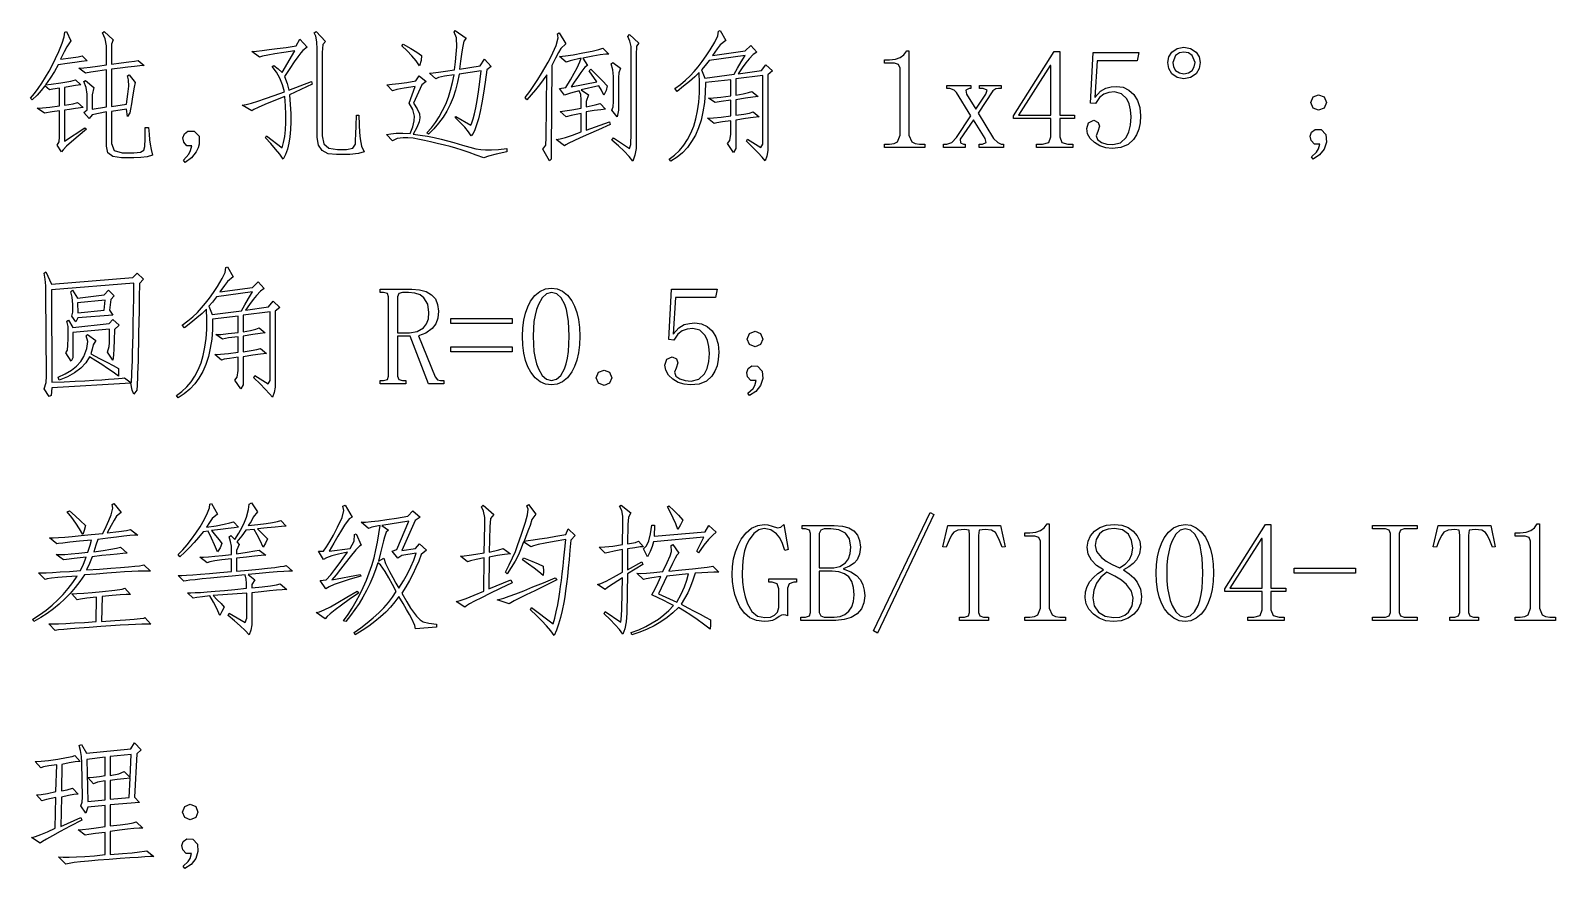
# Model space of a CAD drawing. Extents: x 0 to 420, y 0 to 297.
# Drawn here: x 110.38 to 158.62, y 60.12 to 86.66 of the extents above; entities that cross this region are included whole.
import ezdxf

# ---------------------------------------------------------------- set-up
doc = ezdxf.new("R2010")
doc.units = 0

msp = doc.modelspace()

# ---------------------------------------------------------------- linework, layer by layer
at = {"color": 7, "lineweight": 25}
for points in [[(112.152, 83.532), (111.891, 83.313), (111.681, 83.131), (111.523, 82.987), (111.417, 82.881), (111.363, 82.813), (111.222, 83.024), (111.284, 83.133), (111.293, 83.287), (111.293, 84.111), (111.069, 84.076), (110.819, 84.041), (110.591, 84.199), (110.755, 84.207), (110.989, 84.23), (111.293, 84.269), (111.293, 84.831), (111.091, 84.8), (110.977, 84.778), (110.836, 84.901), (110.721, 84.759), (110.587, 84.612), (110.433, 84.462), (110.38, 84.515), (110.502, 84.661), (110.622, 84.82), (110.739, 84.99), (110.854, 85.173), (110.966, 85.365), (111.073, 85.565), (111.176, 85.773), (111.275, 85.989), (111.382, 86.252), (111.447, 86.456), (111.468, 86.603), (111.521, 86.62), (111.661, 86.322), (111.529, 86.138), (111.448, 85.982), (111.328, 85.743), (111.661, 85.786), (111.889, 85.821), (112.012, 85.848), (112.17, 85.69), (111.994, 85.67), (111.784, 85.642), (111.538, 85.608), (111.258, 85.568), (111.135, 85.357), (111, 85.146), (110.854, 84.936), (111.029, 84.951), (111.345, 84.997), (111.652, 85.052), (111.801, 85.094), (111.977, 84.936), (111.801, 84.911), (111.626, 84.881), (111.451, 84.848), (111.451, 84.287), (111.731, 84.335), (111.872, 84.375), (112.047, 84.217), (111.809, 84.184), (111.61, 84.154), (111.451, 84.129), (111.451, 83.146), (112.1, 83.568)], [(113.415, 84.322), (113.464, 84.641), (113.486, 84.896), (113.481, 85.088), (113.451, 85.217), (113.503, 85.252), (113.696, 85.006), (113.657, 84.859), (113.608, 84.559), (113.575, 84.335), (113.546, 84.165), (113.521, 84.05), (113.451, 83.927), (113.415, 84.164), (112.942, 84.094), (112.942, 83.076), (113.025, 82.853), (113.275, 82.778), (113.644, 82.778), (113.865, 82.8), (113.968, 82.866), (113.992, 82.985), (114.007, 83.224), (114.012, 83.585), (114.117, 83.585), (114.13, 83.371), (114.144, 83.195), (114.161, 83.059), (114.194, 82.883), (114.24, 82.708), (114.072, 82.659), (113.874, 82.63), (113.644, 82.62), (113.258, 82.62), (112.987, 82.661), (112.829, 82.784), (112.784, 82.989), (112.784, 84.076), (112.328, 83.989), (112.24, 83.866), (112.065, 84.059), (112.17, 84.146), (112.17, 84.638), (112.144, 84.853), (112.065, 85.041), (112.117, 85.076), (112.38, 84.848), (112.328, 84.62), (112.328, 84.164), (112.784, 84.234), (112.784, 85.41), (112.515, 85.367), (112.293, 85.332), (112.117, 85.304), (111.907, 85.462), (112.067, 85.475), (112.266, 85.497), (112.505, 85.528), (112.784, 85.568), (112.784, 86.164), (112.744, 86.392), (112.661, 86.585), (112.714, 86.62), (112.994, 86.357), (112.946, 86.217), (112.942, 86.041), (112.942, 85.585), (113.251, 85.626), (113.494, 85.66), (113.672, 85.687), (113.784, 85.708), (113.977, 85.55), (113.84, 85.534), (113.668, 85.513), (113.461, 85.489), (113.219, 85.46), (112.942, 85.427), (112.942, 84.252)], [(119.289, 84.953), (118.57, 84.62), (118.599, 84.314), (118.615, 84.028), (118.619, 83.762), (118.61, 83.516), (118.588, 83.29), (118.554, 83.084), (118.508, 82.898), (118.449, 82.731), (118.377, 82.585), (118.263, 82.739), (118.131, 82.901), (117.982, 83.072), (117.815, 83.252), (117.851, 83.322), (118.342, 82.936), (118.387, 83.107), (118.421, 83.298), (118.444, 83.511), (118.456, 83.744), (118.458, 83.998), (118.449, 84.272), (118.429, 84.568), (118.073, 84.426), (117.789, 84.309), (117.579, 84.218), (117.441, 84.152), (117.377, 84.111), (117.079, 84.287), (117.203, 84.313), (117.367, 84.357), (117.57, 84.418), (117.812, 84.497), (118.092, 84.594), (118.412, 84.708), (118.355, 84.936), (118.272, 85.146), (118.162, 85.339), (118.026, 85.515), (118.079, 85.55), (118.215, 85.44), (118.342, 85.322), (118.745, 86.006), (118.397, 85.959), (118.111, 85.916), (117.886, 85.878), (117.724, 85.843), (117.622, 85.813), (117.377, 85.989), (117.528, 86.003), (117.712, 86.024), (117.929, 86.05), (118.18, 86.082), (118.464, 86.12), (118.78, 86.164), (118.903, 86.375), (119.131, 86.129), (118.991, 86.024), (118.928, 85.946), (118.839, 85.824), (118.724, 85.659), (118.581, 85.451), (118.412, 85.199), (118.5, 84.975), (118.552, 84.761), (119.272, 85.041)], [(119.605, 83.322), (119.66, 83.07), (119.823, 82.924), (120.096, 82.883), (120.377, 82.883), (120.579, 82.927), (120.658, 83.059), (120.666, 83.182), (120.675, 83.375), (120.684, 83.638), (120.693, 83.971), (120.763, 83.971), (120.775, 83.67), (120.79, 83.421), (120.807, 83.225), (120.853, 82.995), (120.938, 82.813), (120.754, 82.765), (120.482, 82.725), (120.061, 82.725), (119.799, 82.753), (119.609, 82.853), (119.492, 83.025), (119.447, 83.269), (119.447, 86.059), (119.437, 86.297), (119.408, 86.472), (119.359, 86.585), (119.412, 86.62), (119.71, 86.304), (119.631, 86.208), (119.605, 85.953)], [(123.937, 85.269), (123.89, 85.014), (123.829, 84.769), (123.752, 84.536), (123.66, 84.315), (123.552, 84.104), (123.43, 83.905), (123.292, 83.717), (123.14, 83.54), (122.972, 83.375), (122.919, 83.41), (123.062, 83.571), (123.192, 83.743), (123.311, 83.926), (123.418, 84.12), (123.514, 84.325), (123.598, 84.54), (123.67, 84.767), (123.73, 85.004), (123.779, 85.252), (123.481, 85.207), (123.288, 85.166), (123.2, 85.129), (123.007, 85.304), (123.116, 85.311), (123.283, 85.331), (123.51, 85.364), (123.796, 85.41), (123.828, 85.662), (123.851, 85.905), (123.867, 86.138), (123.854, 86.425), (123.779, 86.603), (123.814, 86.655), (124.165, 86.41), (124.09, 86.315), (124.042, 86.103), (124.017, 85.907), (123.988, 85.682), (123.954, 85.427), (124.604, 85.532), (124.744, 85.743), (124.954, 85.515), (124.814, 85.41), (124.763, 85.02), (124.711, 84.67), (124.658, 84.359), (124.604, 84.088), (124.55, 83.856), (124.494, 83.663), (124.438, 83.51), (124.381, 83.396), (124.323, 83.322), (124.232, 83.45), (124.117, 83.589), (123.977, 83.74), (123.814, 83.901), (123.832, 83.936), (124.305, 83.655), (124.345, 83.736), (124.385, 83.855), (124.426, 84.012), (124.468, 84.208), (124.509, 84.442), (124.552, 84.714), (124.595, 85.025), (124.639, 85.375)], [(126.715, 85.252), (126.6, 85.091), (126.479, 84.932), (126.353, 84.774), (126.221, 84.617), (126.084, 84.462), (126.031, 84.532), (126.172, 84.726), (126.305, 84.918), (126.43, 85.106), (126.546, 85.291), (126.655, 85.474), (126.755, 85.654), (126.847, 85.831), (127.006, 86.184), (127.073, 86.423), (127.048, 86.55), (127.101, 86.585), (127.312, 86.234), (127.162, 86.085), (127.087, 85.959), (126.991, 85.781), (126.873, 85.55), (126.855, 82.866), (126.851, 82.581), (126.803, 82.532), (126.592, 82.901), (126.68, 83.019), (126.698, 83.269)], [(129.329, 82.918), (129.369, 83.046), (129.382, 83.392), (129.382, 85.953), (129.378, 86.143), (129.343, 86.312), (129.276, 86.462), (129.329, 86.532), (129.627, 86.252), (129.553, 86.16), (129.54, 85.883), (129.54, 83.129), (129.536, 82.913), (129.501, 82.708), (129.434, 82.515), (129.314, 82.668), (129.162, 82.831), (128.98, 83.002), (128.768, 83.182), (128.82, 83.252)], [(132.991, 86.006), (133.166, 86.182), (133.359, 85.971), (133.245, 85.89), (133.114, 85.752), (133.012, 85.626), (132.895, 85.471), (132.763, 85.287), (133.5, 85.392), (133.64, 85.568), (133.851, 85.375), (133.71, 85.252), (133.71, 83.059), (133.7, 82.852), (133.671, 82.677), (133.622, 82.532), (133.526, 82.643), (133.394, 82.782), (133.228, 82.95), (133.026, 83.146), (133.061, 83.217), (133.482, 82.953), (133.552, 83.059), (133.552, 85.234), (132.693, 85.129), (132.693, 84.603), (132.928, 84.647), (133.098, 84.688), (133.201, 84.725), (133.394, 84.568), (133.231, 84.548), (132.997, 84.513), (132.693, 84.462), (132.693, 83.971), (132.948, 84.006), (133.129, 84.041), (133.236, 84.076), (133.429, 83.918), (133.246, 83.899), (133.001, 83.864), (132.693, 83.813), (132.693, 82.918), (132.622, 82.796), (132.429, 83.076), (132.508, 83.168), (132.535, 83.375), (132.535, 83.796), (132.266, 83.762), (132.09, 83.733), (132.008, 83.708), (131.798, 83.883), (131.981, 83.891), (132.227, 83.915), (132.535, 83.953), (132.535, 84.445), (132.228, 84.41), (132.044, 84.375), (131.833, 84.515), (131.989, 84.523), (132.223, 84.546), (132.535, 84.585), (132.535, 85.094), (131.728, 85.006), (131.722, 84.678), (131.697, 84.37), (131.654, 84.083), (131.592, 83.816), (131.512, 83.569), (131.413, 83.343), (131.295, 83.137), (131.159, 82.951), (131.005, 82.785), (130.832, 82.64), (130.64, 82.515), (130.587, 82.585), (130.757, 82.711), (130.911, 82.856), (131.048, 83.019), (131.168, 83.201), (131.272, 83.401), (131.359, 83.62), (131.43, 83.857), (131.484, 84.113), (131.522, 84.388), (131.543, 84.681), (131.547, 84.992), (131.535, 85.322), (131.392, 85.186), (131.228, 85.041), (131.041, 84.888), (130.833, 84.725), (130.763, 84.813), (130.939, 84.946), (131.101, 85.081), (131.246, 85.218), (131.377, 85.357), (131.501, 85.505), (131.627, 85.668), (131.755, 85.847), (131.886, 86.041), (132.032, 86.287), (132.12, 86.486), (132.149, 86.638), (132.201, 86.655), (132.377, 86.339), (132.193, 86.199), (132.103, 86.072), (131.956, 85.866)], [(122.691, 85.532), (122.577, 85.69), (122.446, 85.848), (122.296, 86.006), (122.13, 86.164), (122.165, 86.217), (122.409, 86.084), (122.602, 85.967), (122.744, 85.866), (122.739, 85.703)], [(127.803, 84.778), (128.031, 84.62), (127.961, 84.41), (127.961, 84.234), (128.246, 84.296), (128.399, 84.339), (128.575, 84.164), (128.421, 84.146), (128.216, 84.117), (127.961, 84.076), (127.961, 83.497), (128.698, 83.761), (128.715, 83.673), (128.346, 83.513), (128.032, 83.375), (127.772, 83.258), (127.567, 83.163), (127.415, 83.089), (127.319, 83.037), (127.276, 83.006), (127.013, 83.199), (127.135, 83.221), (127.307, 83.269), (127.53, 83.344), (127.803, 83.445), (127.803, 84.024), (127.483, 83.962), (127.329, 83.918), (127.136, 84.094), (127.28, 84.106), (127.503, 84.141), (127.803, 84.199), (127.803, 84.462), (127.794, 84.629), (127.733, 84.743), (127.461, 84.673), (127.276, 84.603), (127.119, 84.813), (127.312, 84.848), (127.461, 85.097), (127.581, 85.304), (127.671, 85.471), (127.761, 85.657), (127.803, 85.778), (127.456, 85.695), (127.329, 85.655), (127.119, 85.831), (127.302, 85.851), (127.547, 85.889), (127.855, 85.945), (128.152, 86.004), (128.362, 86.054), (128.487, 86.094), (128.68, 85.901), (128.576, 85.9), (128.404, 85.879), (128.164, 85.838), (127.855, 85.778), (127.996, 85.55), (127.917, 85.493), (127.785, 85.322), (127.682, 85.17), (127.583, 85.018), (127.487, 84.866), (128.294, 85.024), (128.048, 85.375), (128.101, 85.427), (128.3, 85.236), (128.475, 85.061), (128.627, 84.901), (128.592, 84.756), (128.522, 84.603), (128.439, 84.765), (128.364, 84.901)], [(138.168, 86.006), (138.168, 83.339), (138.255, 83.129), (138.361, 83.076), (138.501, 83.059), (138.676, 83.059), (138.676, 82.953), (137.396, 82.953), (137.396, 83.059), (137.554, 83.059), (137.705, 83.076), (137.808, 83.129), (137.887, 83.339), (137.887, 85.462), (137.843, 85.576), (137.712, 85.62), (137.396, 85.62), (137.396, 85.725), (137.554, 85.725), (137.744, 85.743), (137.896, 85.796), (138.012, 85.883), (138.098, 86.006)], [(142.937, 83.287), (143.007, 83.111), (143.2, 83.059), (143.358, 83.059), (143.358, 82.953), (142.2, 82.953), (142.2, 83.059), (142.393, 83.059), (142.595, 83.111), (142.656, 83.287), (142.656, 83.866), (141.481, 83.866), (141.481, 83.953), (142.761, 85.989), (142.937, 85.989), (142.937, 83.971), (143.411, 83.971), (143.411, 83.866), (142.937, 83.866)], [(144.738, 84.883), (144.947, 84.855), (145.128, 84.77), (145.282, 84.629), (145.399, 84.441), (145.469, 84.216), (145.493, 83.953), (145.479, 83.729), (145.438, 83.528), (145.369, 83.352), (145.273, 83.199), (145.101, 83.043), (144.876, 82.95), (144.598, 82.918), (144.395, 82.939), (144.208, 83), (144.036, 83.103), (143.9, 83.234), (143.818, 83.383), (143.791, 83.55), (143.852, 83.734), (144.019, 83.813), (144.159, 83.743), (144.194, 83.62), (144.142, 83.453), (144.089, 83.322), (144.131, 83.199), (144.256, 83.111), (144.429, 83.059), (144.615, 83.041), (144.863, 83.098), (145.045, 83.269), (145.128, 83.443), (145.178, 83.659), (145.194, 83.918), (145.18, 84.138), (145.136, 84.328), (145.063, 84.489), (144.898, 84.653), (144.668, 84.708), (144.488, 84.69), (144.335, 84.638), (144.199, 84.528), (144.072, 84.339), (143.914, 84.357), (144.001, 85.953), (145.44, 85.953), (145.387, 85.69), (144.124, 85.69), (144.054, 84.532), (144.227, 84.73), (144.396, 84.831), (144.565, 84.87)], [(146.481, 85.971), (146.657, 86.089), (146.867, 86.129), (147.078, 86.089), (147.253, 85.971), (147.345, 85.818), (147.376, 85.638), (147.345, 85.453), (147.253, 85.287), (147.078, 85.168), (146.867, 85.129), (146.657, 85.168), (146.481, 85.287), (146.389, 85.453), (146.359, 85.638), (146.389, 85.818)], [(146.604, 85.866), (146.516, 85.638), (146.538, 85.506), (146.604, 85.392), (146.723, 85.313), (146.867, 85.287), (147.012, 85.313), (147.131, 85.392), (147.196, 85.506), (147.218, 85.638), (147.131, 85.866), (147.012, 85.945), (146.867, 85.971), (146.723, 85.945)], [(128.978, 84.129), (128.943, 83.918), (128.768, 84.129), (128.807, 84.234), (128.82, 84.41), (128.82, 85.199), (128.803, 85.405), (128.75, 85.603), (128.803, 85.638), (129.048, 85.462), (128.996, 85.318), (128.978, 85.164)], [(131.71, 85.146), (132.64, 85.269), (132.749, 85.46), (132.866, 85.659), (132.991, 85.866), (131.851, 85.708), (131.719, 85.546), (131.605, 85.41)], [(142.639, 85.55), (141.639, 83.971), (142.656, 83.971), (142.656, 85.55)], [(124.726, 82.62), (124.482, 82.709), (124.253, 82.79), (124.038, 82.861), (123.837, 82.924), (123.652, 82.978), (123.481, 83.024), (123.247, 83.081), (123.036, 83.131), (122.847, 83.173), (122.682, 83.208), (122.489, 83.241), (122.316, 83.259), (122.165, 83.261), (121.976, 83.232), (121.832, 83.164), (121.639, 83.357), (121.778, 83.386), (121.95, 83.401), (122.155, 83.403), (122.393, 83.392), (122.47, 83.609), (122.514, 83.794), (122.525, 83.945), (122.479, 84.149), (122.358, 84.357), (122.551, 84.883), (122.206, 84.829), (121.966, 84.782), (121.832, 84.743), (121.656, 84.936), (121.825, 84.95), (122.033, 84.975), (122.281, 85.012), (122.568, 85.059), (122.674, 85.217), (122.902, 85.041), (122.761, 84.936), (122.498, 84.357), (122.614, 84.173), (122.681, 84.018), (122.7, 83.892), (122.672, 83.761), (122.599, 83.588), (122.481, 83.375), (122.711, 83.343), (122.936, 83.305), (123.154, 83.263), (123.366, 83.215), (123.571, 83.161), (123.77, 83.103), (124.044, 83.02), (124.277, 82.956), (124.469, 82.91), (124.621, 82.883), (124.771, 82.872), (124.959, 82.875), (125.184, 82.89), (125.446, 82.918), (125.446, 82.813), (125.108, 82.737), (124.869, 82.673)], [(140.284, 84.164), (140.599, 84.638), (140.643, 84.761), (140.512, 84.813), (140.406, 84.813), (140.406, 84.918), (141.091, 84.918), (141.091, 84.813), (141.003, 84.813), (140.915, 84.804), (140.827, 84.743), (140.354, 84.041), (140.845, 83.234), (140.977, 83.103), (141.091, 83.059), (141.161, 83.059), (141.161, 82.953), (140.389, 82.953), (140.389, 83.059), (140.494, 83.059), (140.608, 83.111), (140.582, 83.234), (140.213, 83.831), (139.792, 83.217), (139.801, 83.094), (139.898, 83.059), (139.95, 83.059), (139.95, 82.953), (139.266, 82.953), (139.266, 83.059), (139.371, 83.059), (139.529, 83.111), (139.669, 83.269), (140.126, 83.953), (139.669, 84.69), (139.599, 84.769), (139.459, 84.813), (139.371, 84.813), (139.371, 84.918), (140.126, 84.918), (140.126, 84.813), (140.073, 84.813), (139.968, 84.761), (139.985, 84.638)], [(151.373, 84.375), (151.303, 84.199), (151.128, 84.129), (150.952, 84.199), (150.882, 84.375), (150.952, 84.55), (151.128, 84.62), (151.303, 84.55)], [(115.484, 83.006), (115.326, 83.006), (115.23, 83.12), (115.204, 83.261), (115.247, 83.383), (115.361, 83.471), (115.554, 83.462), (115.712, 83.304), (115.721, 83.059), (115.684, 82.936), (115.625, 82.813), (115.475, 82.62), (115.274, 82.48), (115.221, 82.55), (115.388, 82.734), (115.443, 82.85)], [(151.163, 83.059), (150.996, 83.059), (150.891, 83.173), (150.865, 83.313), (150.908, 83.436), (151.022, 83.524), (151.207, 83.515), (151.356, 83.357), (151.373, 83.12), (151.303, 82.901), (151.154, 82.717), (150.952, 82.585), (150.9, 82.655), (151.066, 82.804), (151.121, 82.907)], [(117.406, 78.518), (117.581, 78.693), (117.774, 78.483), (117.66, 78.402), (117.528, 78.263), (117.427, 78.138), (117.31, 77.983), (117.178, 77.798), (117.914, 77.904), (118.055, 78.079), (118.265, 77.886), (118.125, 77.763), (118.125, 75.57), (118.115, 75.364), (118.086, 75.188), (118.037, 75.044), (117.941, 75.155), (117.809, 75.294), (117.642, 75.462), (117.441, 75.658), (117.476, 75.728), (117.897, 75.465), (117.967, 75.57), (117.967, 77.746), (117.107, 77.641), (117.107, 77.114), (117.343, 77.159), (117.513, 77.2), (117.616, 77.237), (117.809, 77.079), (117.645, 77.06), (117.411, 77.025), (117.107, 76.974), (117.107, 76.483), (117.363, 76.518), (117.544, 76.553), (117.651, 76.588), (117.844, 76.43), (117.661, 76.411), (117.415, 76.375), (117.107, 76.325), (117.107, 75.43), (117.037, 75.307), (116.844, 75.588), (116.923, 75.68), (116.949, 75.886), (116.949, 76.307), (116.68, 76.274), (116.505, 76.245), (116.423, 76.22), (116.213, 76.395), (116.396, 76.403), (116.641, 76.426), (116.949, 76.465), (116.949, 76.956), (116.642, 76.921), (116.458, 76.886), (116.248, 77.027), (116.404, 77.034), (116.638, 77.058), (116.949, 77.097), (116.949, 77.605), (116.142, 77.518), (116.136, 77.19), (116.112, 76.882), (116.069, 76.595), (116.007, 76.328), (115.926, 76.081), (115.828, 75.854), (115.71, 75.648), (115.574, 75.462), (115.42, 75.297), (115.246, 75.152), (115.055, 75.027), (115.002, 75.097), (115.172, 75.223), (115.326, 75.368), (115.463, 75.531), (115.583, 75.713), (115.687, 75.913), (115.774, 76.132), (115.845, 76.369), (115.899, 76.625), (115.936, 76.899), (115.957, 77.192), (115.962, 77.504), (115.949, 77.834), (115.807, 77.698), (115.642, 77.553), (115.456, 77.399), (115.248, 77.237), (115.178, 77.325), (115.354, 77.457), (115.515, 77.592), (115.661, 77.729), (115.792, 77.869), (115.915, 78.017), (116.042, 78.18), (116.17, 78.359), (116.3, 78.553), (116.447, 78.798), (116.534, 78.997), (116.564, 79.149), (116.616, 79.167), (116.792, 78.851), (116.607, 78.711), (116.517, 78.584), (116.371, 78.377)], [(111.058, 75.342), (111.036, 75.097), (110.97, 75.062), (110.812, 75.307), (110.873, 75.505), (110.882, 75.711), (110.865, 78.342), (110.867, 78.568), (110.849, 78.779), (110.812, 78.974), (110.865, 79.009), (111.04, 78.623), (113.619, 78.834), (113.759, 78.974), (113.952, 78.781), (113.829, 78.641), (113.822, 78.202), (113.815, 77.794), (113.808, 77.416), (113.801, 77.069), (113.794, 76.752), (113.788, 76.465), (113.781, 76.209), (113.775, 75.982), (113.769, 75.787), (113.763, 75.621), (113.758, 75.486), (113.752, 75.382), (113.747, 75.307), (113.742, 75.263), (113.654, 75.141), (113.601, 75.266), (113.549, 75.483)], [(111.058, 75.518), (111.441, 75.535), (111.789, 75.551), (112.104, 75.567), (112.385, 75.582), (112.632, 75.597), (112.845, 75.61), (113.024, 75.623), (113.168, 75.636), (113.279, 75.647), (113.356, 75.658), (113.566, 75.5), (113.572, 75.529), (113.578, 75.593), (113.583, 75.693), (113.59, 75.829), (113.596, 76.001), (113.602, 76.208), (113.609, 76.451), (113.616, 76.729), (113.623, 77.044), (113.631, 77.394), (113.638, 77.779), (113.646, 78.201), (113.654, 78.658), (111.04, 78.448)], [(112.847, 78.43), (113.022, 78.255), (112.917, 78.132), (112.882, 77.798), (112.987, 77.641), (111.882, 77.553), (111.812, 77.43), (111.689, 77.605), (111.724, 77.741), (111.724, 77.974), (111.698, 78.215), (111.654, 78.377), (111.707, 78.43), (111.865, 78.184), (112.707, 78.29)], [(116.125, 77.658), (117.055, 77.781), (117.164, 77.972), (117.281, 78.171), (117.406, 78.377), (116.265, 78.22), (116.134, 78.057), (116.02, 77.921)], [(123.284, 77.763), (123.263, 77.547), (123.198, 77.366), (123.091, 77.22), (122.885, 77.066), (122.653, 76.991), (123.179, 75.693), (123.258, 75.597), (123.354, 75.57), (123.46, 75.57), (123.46, 75.465), (122.968, 75.465), (122.389, 76.974), (121.986, 76.974), (121.986, 75.711), (122.03, 75.605), (122.144, 75.57), (122.249, 75.57), (122.249, 75.465), (121.442, 75.465), (121.442, 75.57), (121.547, 75.57), (121.67, 75.605), (121.705, 75.711), (121.705, 78.22), (121.67, 78.325), (121.547, 78.36), (121.442, 78.36), (121.442, 78.465), (122.442, 78.465), (122.691, 78.446), (122.898, 78.387), (123.065, 78.29), (123.187, 78.153), (123.26, 77.978)], [(121.986, 77.079), (122.372, 77.079), (122.613, 77.119), (122.811, 77.237), (122.908, 77.362), (122.966, 77.526), (122.986, 77.728), (122.946, 77.994), (122.828, 78.193), (122.703, 78.286), (122.54, 78.341), (122.337, 78.36), (122.144, 78.36), (122.03, 78.325), (121.986, 78.22)], [(126.86, 75.43), (126.674, 75.455), (126.504, 75.531), (126.35, 75.657), (126.211, 75.834), (126.116, 76.008), (126.042, 76.21), (125.989, 76.438), (125.958, 76.692), (125.947, 76.974), (125.958, 77.237), (125.988, 77.479), (126.039, 77.7), (126.11, 77.9), (126.202, 78.079), (126.338, 78.263), (126.493, 78.395), (126.667, 78.474), (126.86, 78.5), (127.044, 78.475), (127.213, 78.399), (127.365, 78.273), (127.5, 78.097), (127.592, 77.923), (127.663, 77.723), (127.714, 77.499), (127.744, 77.249), (127.754, 76.974), (127.744, 76.698), (127.714, 76.448), (127.663, 76.221), (127.592, 76.02), (127.5, 75.842), (127.365, 75.662), (127.213, 75.533), (127.044, 75.456)], [(126.86, 78.36), (126.705, 78.318), (126.567, 78.192), (126.447, 77.983), (126.387, 77.822), (126.341, 77.64), (126.307, 77.438), (126.287, 77.216), (126.281, 76.974), (126.287, 76.719), (126.307, 76.488), (126.341, 76.281), (126.387, 76.098), (126.447, 75.939), (126.567, 75.734), (126.705, 75.611), (126.86, 75.57), (127.022, 75.611), (127.16, 75.734), (127.272, 75.939), (127.326, 76.098), (127.367, 76.281), (127.397, 76.488), (127.415, 76.719), (127.421, 76.974), (127.415, 77.216), (127.399, 77.438), (127.371, 77.64), (127.331, 77.822), (127.281, 77.983), (127.172, 78.192), (127.031, 78.318)], [(131.399, 77.395), (131.607, 77.367), (131.788, 77.282), (131.942, 77.141), (132.059, 76.952), (132.13, 76.727), (132.153, 76.465), (132.139, 76.24), (132.098, 76.04), (132.03, 75.863), (131.934, 75.711), (131.761, 75.555), (131.536, 75.461), (131.258, 75.43), (131.056, 75.451), (130.868, 75.512), (130.697, 75.614), (130.56, 75.746), (130.479, 75.895), (130.451, 76.062), (130.513, 76.246), (130.679, 76.325), (130.82, 76.255), (130.855, 76.132), (130.802, 75.965), (130.749, 75.834), (130.791, 75.711), (130.916, 75.623), (131.089, 75.57), (131.276, 75.553), (131.524, 75.61), (131.706, 75.781), (131.788, 75.954), (131.838, 76.171), (131.855, 76.43), (131.84, 76.649), (131.796, 76.839), (131.723, 77), (131.559, 77.165), (131.328, 77.22), (131.149, 77.202), (130.995, 77.149), (130.859, 77.04), (130.732, 76.851), (130.574, 76.869), (130.662, 78.465), (132.1, 78.465), (132.048, 78.202), (130.785, 78.202), (130.714, 77.044), (130.888, 77.241), (131.056, 77.342), (131.225, 77.382)], [(112.742, 78.114), (111.865, 78.027), (111.882, 77.711), (112.707, 77.798)], [(111.724, 76.29), (111.672, 76.184), (111.496, 76.448), (111.549, 76.535), (111.566, 76.693), (111.569, 76.899), (111.575, 77.097), (111.569, 77.281), (111.531, 77.448), (111.584, 77.483), (111.724, 77.255), (112.865, 77.377), (112.987, 77.5), (113.18, 77.325), (113.04, 77.184), (113.03, 76.854), (113.018, 76.584), (113.004, 76.372), (112.987, 76.22), (112.812, 76.465), (112.873, 76.649), (112.878, 76.761), (112.881, 76.946), (112.882, 77.202), (111.724, 77.097)], [(123.672, 77.377), (123.672, 77.535), (125.62, 77.535), (125.62, 77.377)], [(113.163, 75.956), (113.163, 75.711), (112.992, 75.831), (112.815, 75.952), (112.632, 76.075), (112.444, 76.199), (112.251, 76.325), (112.128, 76.132), (111.97, 75.963), (111.777, 75.815), (111.549, 75.69), (111.286, 75.588), (111.251, 75.676), (111.48, 75.781), (111.676, 75.899), (111.839, 76.03), (111.969, 76.175), (112.066, 76.334), (112.165, 76.59), (112.191, 76.809), (112.145, 76.991), (112.18, 77.027), (112.444, 76.834), (112.365, 76.702), (112.332, 76.564), (112.286, 76.412), (112.558, 76.272), (112.794, 76.149), (112.996, 76.044)], [(133.545, 76.886), (133.475, 76.711), (133.3, 76.641), (133.124, 76.711), (133.054, 76.886), (133.124, 77.062), (133.3, 77.132), (133.475, 77.062)], [(123.672, 76.483), (123.672, 76.641), (125.62, 76.641), (125.62, 76.483)], [(128.768, 75.658), (128.698, 75.483), (128.523, 75.412), (128.347, 75.483), (128.277, 75.658), (128.347, 75.834), (128.523, 75.904), (128.698, 75.834)], [(133.335, 75.57), (133.168, 75.57), (133.063, 75.684), (133.036, 75.825), (133.08, 75.948), (133.194, 76.035), (133.379, 76.027), (133.528, 75.869), (133.545, 75.632), (133.475, 75.412), (133.326, 75.228), (133.124, 75.097), (133.072, 75.167), (133.238, 75.316), (133.293, 75.419)], [(112.507, 70.538), (112.442, 70.354), (112.385, 70.152), (112.681, 70.194), (112.92, 70.231), (113.102, 70.264), (113.227, 70.293), (113.437, 70.1), (113.298, 70.09), (113.117, 70.074), (112.896, 70.053), (112.634, 70.027), (112.332, 69.994), (112.244, 69.775), (112.156, 69.573), (112.565, 69.603), (112.921, 69.629), (113.225, 69.653), (113.477, 69.674), (113.676, 69.692), (113.824, 69.708), (113.92, 69.721), (113.964, 69.731), (114.174, 69.538), (114.079, 69.54), (113.95, 69.538), (113.786, 69.532), (113.588, 69.523), (113.356, 69.509), (113.09, 69.491), (112.79, 69.47), (112.455, 69.445), (112.086, 69.415), (111.945, 69.21), (111.795, 69.015), (111.636, 68.831), (111.468, 68.656), (111.29, 68.493), (111.104, 68.339), (110.908, 68.196), (110.704, 68.064), (110.49, 67.942), (110.455, 68.012), (110.669, 68.152), (110.871, 68.301), (111.063, 68.459), (111.244, 68.626), (111.414, 68.801), (111.573, 68.986), (111.721, 69.178), (111.858, 69.38), (111.52, 69.354), (111.249, 69.33), (111.046, 69.309), (110.909, 69.29), (110.841, 69.275), (110.63, 69.486), (110.731, 69.483), (110.88, 69.486), (111.078, 69.494), (111.324, 69.509), (111.619, 69.529), (111.964, 69.556), (112.06, 69.757), (112.139, 69.977), (111.763, 69.936), (111.523, 69.907), (111.42, 69.889), (111.192, 70.064), (111.31, 70.062), (111.469, 70.067), (111.669, 70.081), (111.91, 70.104), (112.192, 70.135), (112.266, 70.354), (112.314, 70.521), (111.928, 70.482), (111.624, 70.45), (111.403, 70.426), (111.265, 70.408), (111.209, 70.398), (110.981, 70.591), (111.101, 70.594), (111.262, 70.602), (111.462, 70.617), (111.703, 70.637), (111.984, 70.662), (112.304, 70.694), (112.665, 70.731), (112.772, 70.945), (112.86, 71.14), (112.928, 71.319), (112.981, 71.527), (112.964, 71.643), (113.016, 71.678), (113.244, 71.398), (113.104, 71.275), (113.032, 71.154), (112.932, 70.979), (112.806, 70.749), (113.176, 70.792), (113.422, 70.827), (113.542, 70.854), (113.771, 70.678), (113.667, 70.675), (113.521, 70.663), (113.332, 70.643), (113.1, 70.616), (112.825, 70.581)], [(112.034, 70.696), (111.931, 70.879), (111.814, 71.06), (111.685, 71.239), (111.542, 71.415), (111.613, 71.45), (111.794, 71.289), (111.964, 71.131), (112.121, 70.977), (112.082, 70.828)], [(117.736, 70.293), (117.643, 70.503), (117.549, 70.69), (117.455, 70.854), (117.192, 70.836), (117.061, 70.657), (116.912, 70.468), (116.982, 70.38), (116.894, 70.187), (116.894, 70.082), (117.239, 70.135), (117.479, 70.176), (117.613, 70.205), (117.824, 70.047), (117.674, 70.034), (117.469, 70.012), (117.209, 69.981), (116.894, 69.942), (116.894, 69.538), (117.274, 69.572), (117.603, 69.603), (117.88, 69.631), (118.106, 69.656), (118.28, 69.678), (118.402, 69.697), (118.473, 69.714), (118.666, 69.538), (118.554, 69.535), (118.393, 69.526), (118.184, 69.512), (117.925, 69.491), (117.618, 69.465), (117.262, 69.433), (117.473, 69.257), (117.385, 69.117), (117.385, 69.012), (117.711, 69.039), (117.969, 69.069), (118.158, 69.101), (118.28, 69.135), (118.491, 68.959), (118.345, 68.949), (118.162, 68.934), (117.941, 68.913), (117.682, 68.886), (117.385, 68.854), (117.385, 68.029), (117.383, 67.832), (117.354, 67.663), (117.298, 67.521), (117.17, 67.658), (117.017, 67.806), (116.837, 67.965), (116.631, 68.135), (116.666, 68.205), (117.175, 67.907), (117.227, 68.047), (117.227, 68.836), (116.157, 68.766), (116.29, 68.632), (116.407, 68.509), (116.508, 68.398), (116.438, 68.262), (116.368, 68.135), (116.27, 68.351), (116.165, 68.556), (116.052, 68.749), (115.822, 68.725), (115.646, 68.702), (115.526, 68.678), (115.35, 68.854), (115.448, 68.852), (115.585, 68.856), (115.76, 68.865), (115.973, 68.88), (116.225, 68.901), (116.515, 68.926), (116.843, 68.958), (117.21, 68.994), (117.21, 69.152), (117.201, 69.279), (117.175, 69.415), (116.761, 69.378), (116.395, 69.344), (116.079, 69.314), (115.811, 69.288), (115.592, 69.266), (115.421, 69.248), (115.3, 69.233), (115.227, 69.222), (115.052, 69.398), (115.164, 69.4), (115.318, 69.408), (115.516, 69.42), (115.757, 69.438), (116.04, 69.46), (116.367, 69.488), (116.736, 69.521), (116.736, 69.924), (116.438, 69.89), (116.21, 69.858), (116.052, 69.829), (115.964, 69.801), (115.736, 69.977), (115.855, 69.98), (116.014, 69.991), (116.214, 70.008), (116.455, 70.033), (116.736, 70.064), (116.736, 70.328), (116.71, 70.472), (116.666, 70.626), (116.719, 70.661), (116.841, 70.538), (116.97, 70.74), (117.074, 70.924), (117.154, 71.091), (117.21, 71.24), (117.276, 71.486), (117.298, 71.661), (117.368, 71.696), (117.561, 71.415), (117.429, 71.24), (117.357, 71.113), (117.262, 70.977), (117.573, 71.011), (117.832, 71.044), (118.039, 71.076), (118.194, 71.106), (118.298, 71.135), (118.473, 70.959), (118.324, 70.947), (118.122, 70.928), (117.868, 70.903), (117.561, 70.871), (117.754, 70.687), (117.876, 70.556), (117.815, 70.42)], [(116.105, 71.678), (116.298, 71.345), (116.131, 71.205), (116.045, 71.073), (115.947, 70.924), (116.257, 70.975), (116.504, 71.021), (116.687, 71.062), (116.806, 71.1), (116.964, 70.924), (116.825, 70.911), (116.635, 70.889), (116.395, 70.858), (116.105, 70.819), (116.235, 70.665), (116.346, 70.53), (116.438, 70.415), (116.376, 70.279), (116.298, 70.152), (116.202, 70.365), (116.103, 70.581), (115.999, 70.801), (115.841, 70.784), (115.7, 70.606), (115.555, 70.438), (115.408, 70.281), (115.258, 70.133), (115.105, 69.994), (115.052, 70.064), (115.198, 70.212), (115.34, 70.373), (115.478, 70.549), (115.613, 70.738), (115.745, 70.942), (115.886, 71.184), (115.984, 71.385), (116.039, 71.544), (116.052, 71.661)], [(120.491, 70.257), (120.623, 70.49), (120.632, 70.696), (120.684, 70.714), (120.842, 70.363), (120.788, 70.33), (120.671, 70.207), (120.491, 69.994), (120.337, 69.79), (120.189, 69.6), (120.047, 69.422), (119.912, 69.257), (120.807, 69.433), (120.825, 69.38), (120.488, 69.28), (120.21, 69.189), (119.989, 69.109), (119.825, 69.038), (119.719, 68.977), (119.544, 69.24), (119.737, 69.257), (119.876, 69.422), (120.012, 69.591), (120.145, 69.767), (120.276, 69.948), (120.404, 70.135), (120.126, 70.074), (119.908, 70.016), (119.749, 69.96), (119.649, 69.907), (119.491, 70.17), (119.649, 70.17), (119.743, 70.302), (119.849, 70.472), (119.967, 70.68), (120.096, 70.924), (120.236, 71.232), (120.291, 71.454), (120.263, 71.591), (120.333, 71.626), (120.561, 71.24), (120.465, 71.196), (120.316, 70.994), (120.219, 70.837), (120.105, 70.648), (119.974, 70.425), (119.825, 70.17)], [(121.368, 69.801), (121.293, 69.574), (121.209, 69.352), (121.115, 69.135), (121.011, 68.923), (120.898, 68.716), (120.776, 68.515), (120.644, 68.319), (120.502, 68.127), (120.351, 67.942), (120.281, 67.959), (120.425, 68.161), (120.559, 68.369), (120.685, 68.581), (120.801, 68.798), (120.909, 69.02), (121.007, 69.247), (121.096, 69.479), (121.176, 69.716), (121.247, 69.959), (121.308, 70.206), (121.361, 70.458), (121.404, 70.715), (121.439, 70.977), (121.18, 70.928), (121.07, 70.889), (120.842, 71.082), (120.981, 71.087), (121.162, 71.103), (121.386, 71.13), (121.653, 71.168), (121.963, 71.216), (122.316, 71.275), (122.474, 71.45), (122.702, 71.24), (122.544, 71.135), (122.123, 70.187), (122.561, 70.257), (122.684, 70.398), (122.912, 70.205), (122.737, 70.064), (122.661, 69.855), (122.575, 69.647), (122.478, 69.442), (122.37, 69.238), (122.252, 69.036), (122.123, 68.836), (122.281, 68.567), (122.404, 68.369), (122.491, 68.24), (122.596, 68.108), (122.702, 67.994), (122.807, 67.932), (122.982, 67.885), (123.228, 67.854), (123.228, 67.766), (122.561, 67.714), (122.542, 67.817), (122.447, 68.021), (122.372, 68.16), (122.279, 68.325), (122.166, 68.516), (122.035, 68.731), (121.91, 68.563), (121.771, 68.399), (121.618, 68.24), (121.452, 68.086), (121.272, 67.938), (121.078, 67.794), (120.87, 67.655), (120.649, 67.521), (120.614, 67.591), (120.831, 67.742), (121.033, 67.896), (121.221, 68.053), (121.395, 68.214), (121.554, 68.378), (121.7, 68.545), (121.831, 68.715), (121.947, 68.889), (121.83, 69.115), (121.713, 69.326), (121.596, 69.521), (121.452, 69.731)], [(124.893, 70.135), (125.196, 70.209), (125.332, 70.257), (125.56, 70.082), (125.377, 70.063), (125.155, 70.027), (124.893, 69.977), (124.876, 68.977), (125.578, 69.257), (125.613, 69.17), (125.234, 68.986), (124.911, 68.827), (124.643, 68.693), (124.43, 68.583), (124.272, 68.497), (124.169, 68.435), (124.121, 68.398), (123.841, 68.573), (123.974, 68.607), (124.165, 68.674), (124.413, 68.774), (124.718, 68.907), (124.735, 69.959), (124.474, 69.907), (124.299, 69.866), (124.209, 69.836), (123.981, 70.012), (124.094, 70.018), (124.257, 70.038), (124.471, 70.071), (124.735, 70.117), (124.753, 70.994), (124.749, 71.238), (124.714, 71.431), (124.648, 71.573), (124.7, 71.626), (125.034, 71.328), (124.933, 71.205), (124.911, 70.942)], [(126.911, 67.871), (126.962, 68.044), (127.012, 68.244), (127.059, 68.473), (127.104, 68.731), (127.126, 68.878), (127.15, 69.048), (127.175, 69.24), (127.2, 69.455), (127.227, 69.692), (127.255, 69.952), (127.284, 70.234), (127.314, 70.538), (126.95, 70.479), (126.658, 70.426), (126.436, 70.38), (126.287, 70.342), (126.209, 70.31), (125.981, 70.468), (125.904, 70.259), (125.813, 70.053), (125.707, 69.849), (125.588, 69.648), (125.455, 69.45), (125.402, 69.503), (125.525, 69.74), (125.63, 69.959), (125.718, 70.161), (125.788, 70.345), (125.85, 70.523), (125.913, 70.707), (125.977, 70.896), (126.042, 71.091), (126.106, 71.324), (126.12, 71.496), (126.086, 71.608), (126.139, 71.643), (126.367, 71.345), (126.244, 71.17), (126.183, 70.977), (126.139, 70.854), (126.086, 70.718), (125.999, 70.486), (126.123, 70.501), (126.285, 70.525), (126.485, 70.556), (126.724, 70.595), (127, 70.641), (127.314, 70.696), (127.385, 70.871), (127.613, 70.661), (127.472, 70.521), (127.446, 70.202), (127.419, 69.904), (127.392, 69.626), (127.365, 69.369), (127.337, 69.133), (127.309, 68.917), (127.281, 68.722), (127.253, 68.547), (127.204, 68.295), (127.149, 68.064), (127.088, 67.855), (127.02, 67.668), (126.946, 67.503), (126.837, 67.648), (126.707, 67.801), (126.556, 67.962), (126.385, 68.132), (126.192, 68.31), (126.227, 68.38)], [(128.368, 70.293), (128.551, 70.302), (128.797, 70.332), (129.105, 70.38), (129.122, 71.047), (129.118, 71.279), (129.083, 71.46), (129.017, 71.591), (129.069, 71.626), (129.368, 71.38), (129.293, 71.244), (129.28, 71.012), (129.262, 70.398), (129.517, 70.446), (129.613, 70.486), (129.771, 70.31), (129.668, 70.302), (129.498, 70.279), (129.262, 70.24), (129.262, 69.573), (129.719, 69.836), (129.754, 69.749), (129.262, 69.45), (129.245, 68.205), (129.223, 67.928), (129.183, 67.706), (129.122, 67.538), (129.012, 67.684), (128.876, 67.841), (128.714, 68.009), (128.526, 68.187), (128.561, 68.257), (129.052, 67.924), (129.078, 68.117), (129.087, 68.345), (129.105, 69.328), (128.81, 69.139), (128.629, 69.016), (128.561, 68.959), (128.315, 69.117), (128.424, 69.148), (128.591, 69.222), (128.818, 69.341), (129.105, 69.503), (129.105, 70.222), (128.841, 70.17), (128.66, 70.129), (128.561, 70.1)], [(131.017, 71.152), (130.942, 71.007), (130.859, 70.854), (130.792, 71.037), (130.714, 71.218), (130.625, 71.397), (130.526, 71.573), (130.578, 71.608), (130.728, 71.456), (130.875, 71.304)], [(137.17, 67.573), (137.047, 67.643), (138.837, 71.398), (138.959, 71.328)], [(121.561, 69.942), (121.614, 69.775), (121.737, 69.521), (121.84, 69.33), (121.94, 69.154), (122.035, 68.994), (122.18, 69.224), (122.307, 69.449), (122.416, 69.67), (122.507, 69.887), (122.579, 70.1), (122.123, 70.029), (122, 69.942), (121.825, 70.17), (121.965, 70.222), (122.351, 71.117), (121.491, 70.977), (121.702, 70.836), (121.636, 70.773), (121.579, 70.617), (121.547, 70.494), (121.504, 70.325), (121.451, 70.112), (121.386, 69.854)], [(130.087, 70.468), (130.05, 70.314), (129.986, 70.156), (129.894, 69.994), (129.771, 70.24), (129.867, 70.34), (129.942, 70.499), (129.998, 70.717), (130.034, 70.994), (130.122, 70.994), (130.105, 70.643), (131.719, 70.784), (131.841, 70.977), (132.069, 70.766), (131.962, 70.68), (131.833, 70.543), (131.681, 70.355), (131.508, 70.117), (131.455, 70.17), (131.684, 70.608)], [(133.594, 70.889), (133.424, 70.849), (133.263, 70.729), (133.112, 70.529), (133.033, 70.37), (132.972, 70.181), (132.928, 69.962), (132.901, 69.713), (132.893, 69.433), (132.903, 69.191), (132.934, 68.955), (132.986, 68.726), (133.059, 68.503), (133.195, 68.259), (133.379, 68.113), (133.612, 68.064), (133.785, 68.084), (133.919, 68.143), (134.009, 68.242), (134.051, 68.38), (134.051, 68.977), (133.998, 69.135), (133.84, 69.187), (133.735, 69.187), (133.735, 69.293), (134.612, 69.293), (134.612, 69.187), (134.524, 69.187), (134.384, 69.135), (134.331, 68.994), (134.331, 68.117), (134.27, 68.143), (134.208, 68.152), (134.138, 68.143), (134.068, 68.1), (133.961, 68.025), (133.849, 67.977), (133.728, 67.95), (133.594, 67.942), (133.349, 67.971), (133.138, 68.058), (132.963, 68.203), (132.822, 68.407), (132.734, 68.596), (132.665, 68.794), (132.616, 68.999), (132.587, 69.212), (132.577, 69.433), (132.588, 69.685), (132.623, 69.923), (132.681, 70.146), (132.762, 70.354), (132.866, 70.547), (133.02, 70.75), (133.193, 70.896), (133.384, 70.983), (133.594, 71.012), (133.708, 70.999), (133.84, 70.959), (134.015, 70.907), (134.121, 70.933), (134.208, 71.012), (134.349, 70.222), (134.244, 70.187), (134.167, 70.41), (134.08, 70.589), (133.98, 70.722), (133.805, 70.847)], [(134.754, 67.977), (134.754, 68.082), (134.895, 68.082), (135.018, 68.117), (135.053, 68.222), (135.053, 70.731), (135.018, 70.836), (134.895, 70.871), (134.789, 70.871), (134.789, 70.977), (135.807, 70.977), (136.063, 70.958), (136.271, 70.903), (136.43, 70.81), (136.542, 70.678), (136.609, 70.506), (136.632, 70.293), (136.605, 70.069), (136.526, 69.889), (136.431, 69.788), (136.285, 69.694), (136.088, 69.608), (136.327, 69.515), (136.509, 69.398), (136.632, 69.257), (136.71, 69.1), (136.756, 68.93), (136.772, 68.749), (136.745, 68.53), (136.663, 68.343), (136.526, 68.187), (136.343, 68.07), (136.121, 68), (135.86, 67.977)], [(140.683, 67.977), (139.771, 67.977), (139.771, 68.082), (139.928, 68.082), (140.051, 68.117), (140.086, 68.222), (140.086, 70.678), (140.069, 70.836), (139.928, 70.854), (139.72, 70.832), (139.586, 70.766), (139.517, 70.675), (139.438, 70.517), (139.349, 70.293), (139.244, 70.31), (139.402, 70.977), (141.069, 70.977), (141.209, 70.31), (141.121, 70.293), (141.035, 70.508), (140.962, 70.663), (140.902, 70.757), (140.781, 70.83), (140.578, 70.854), (140.385, 70.836), (140.367, 70.661), (140.367, 68.222), (140.411, 68.117), (140.525, 68.082), (140.683, 68.082)], [(142.607, 71.029), (142.607, 68.363), (142.695, 68.152), (142.8, 68.1), (142.94, 68.082), (143.116, 68.082), (143.116, 67.977), (141.835, 67.977), (141.835, 68.082), (141.993, 68.082), (142.144, 68.1), (142.247, 68.152), (142.326, 68.363), (142.326, 70.486), (142.282, 70.6), (142.151, 70.643), (141.835, 70.643), (141.835, 70.749), (141.993, 70.749), (142.184, 70.766), (142.335, 70.819), (142.451, 70.907), (142.537, 71.029)], [(145.53, 68.731), (145.503, 68.521), (145.421, 68.333), (145.284, 68.17), (145.103, 68.043), (144.887, 67.967), (144.635, 67.942), (144.401, 67.967), (144.191, 68.043), (144.004, 68.17), (143.857, 68.33), (143.77, 68.505), (143.74, 68.696), (143.757, 68.885), (143.807, 69.055), (143.889, 69.205), (144.004, 69.339), (144.147, 69.462), (144.319, 69.573), (144.102, 69.711), (143.942, 69.88), (143.843, 70.075), (143.811, 70.293), (143.836, 70.482), (143.912, 70.651), (144.039, 70.801), (144.21, 70.918), (144.421, 70.988), (144.67, 71.012), (144.9, 70.988), (145.099, 70.918), (145.267, 70.801), (145.393, 70.651), (145.469, 70.482), (145.495, 70.293), (145.462, 70.089), (145.363, 69.898), (145.259, 69.78), (145.121, 69.672), (144.951, 69.573), (145.132, 69.452), (145.278, 69.324), (145.389, 69.187), (145.495, 68.968)], [(146.905, 67.942), (146.719, 67.967), (146.549, 68.043), (146.395, 68.169), (146.255, 68.345), (146.161, 68.52), (146.087, 68.721), (146.034, 68.949), (146.003, 69.204), (145.992, 69.486), (146.002, 69.749), (146.033, 69.991), (146.084, 70.212), (146.155, 70.412), (146.247, 70.591), (146.383, 70.775), (146.538, 70.907), (146.712, 70.986), (146.905, 71.012), (147.089, 70.987), (147.258, 70.911), (147.41, 70.785), (147.545, 70.608), (147.637, 70.434), (147.708, 70.235), (147.759, 70.01), (147.789, 69.761), (147.799, 69.486), (147.789, 69.21), (147.759, 68.959), (147.708, 68.733), (147.637, 68.531), (147.545, 68.354), (147.41, 68.174), (147.258, 68.045), (147.089, 67.967)], [(149.62, 68.31), (149.691, 68.135), (149.884, 68.082), (150.041, 68.082), (150.041, 67.977), (148.884, 67.977), (148.884, 68.082), (149.077, 68.082), (149.278, 68.135), (149.34, 68.31), (149.34, 68.889), (148.164, 68.889), (148.164, 68.977), (149.445, 71.012), (149.62, 71.012), (149.62, 68.994), (150.094, 68.994), (150.094, 68.889), (149.62, 68.889)], [(152.837, 70.871), (152.837, 70.977), (154.241, 70.977), (154.241, 70.871), (153.837, 70.871), (153.723, 70.836), (153.679, 70.731), (153.679, 68.222), (153.723, 68.117), (153.837, 68.082), (154.241, 68.082), (154.241, 67.977), (152.837, 67.977), (152.837, 68.082), (153.241, 68.082), (153.364, 68.117), (153.399, 68.222), (153.399, 70.731), (153.364, 70.836), (153.241, 70.871)], [(156.189, 67.977), (155.277, 67.977), (155.277, 68.082), (155.434, 68.082), (155.557, 68.117), (155.592, 68.222), (155.592, 70.678), (155.575, 70.836), (155.434, 70.854), (155.226, 70.832), (155.092, 70.766), (155.023, 70.675), (154.944, 70.517), (154.855, 70.293), (154.75, 70.31), (154.908, 70.977), (156.575, 70.977), (156.715, 70.31), (156.627, 70.293), (156.541, 70.508), (156.468, 70.663), (156.408, 70.757), (156.287, 70.83), (156.084, 70.854), (155.891, 70.836), (155.873, 70.661), (155.873, 68.222), (155.917, 68.117), (156.031, 68.082), (156.189, 68.082)], [(158.113, 71.029), (158.113, 68.363), (158.201, 68.152), (158.306, 68.1), (158.446, 68.082), (158.622, 68.082), (158.622, 67.977), (157.341, 67.977), (157.341, 68.082), (157.499, 68.082), (157.65, 68.1), (157.753, 68.152), (157.832, 68.363), (157.832, 70.486), (157.788, 70.6), (157.657, 70.643), (157.341, 70.643), (157.341, 70.749), (157.499, 70.749), (157.69, 70.766), (157.841, 70.819), (157.957, 70.907), (158.043, 71.029)], [(136.333, 70.293), (136.289, 70.562), (136.158, 70.74), (135.956, 70.839), (135.702, 70.871), (135.491, 70.871), (135.377, 70.836), (135.333, 70.731), (135.333, 69.643), (135.789, 69.643), (135.978, 69.683), (136.158, 69.801), (136.255, 69.926), (136.314, 70.09)], [(145.249, 70.275), (145.214, 70.505), (145.109, 70.705), (144.929, 70.843), (144.67, 70.889), (144.469, 70.87), (144.312, 70.811), (144.197, 70.714), (144.091, 70.534), (144.056, 70.345), (144.107, 70.154), (144.258, 69.968), (144.411, 69.85), (144.601, 69.742), (144.828, 69.643), (145.012, 69.762), (145.144, 69.907), (145.223, 70.078)], [(146.905, 70.871), (146.75, 70.83), (146.612, 70.704), (146.492, 70.494), (146.432, 70.333), (146.386, 70.152), (146.352, 69.95), (146.332, 69.728), (146.326, 69.486), (146.332, 69.231), (146.352, 69), (146.386, 68.793), (146.432, 68.61), (146.492, 68.45), (146.612, 68.246), (146.75, 68.123), (146.905, 68.082), (147.067, 68.123), (147.205, 68.246), (147.317, 68.45), (147.371, 68.61), (147.412, 68.793), (147.442, 69), (147.46, 69.231), (147.466, 69.486), (147.46, 69.728), (147.444, 69.95), (147.415, 70.152), (147.376, 70.333), (147.326, 70.494), (147.216, 70.704), (147.076, 70.83)], [(149.322, 70.573), (148.322, 68.994), (149.34, 68.994), (149.34, 70.573)], [(125.981, 69.959), (126.236, 69.852), (126.441, 69.764), (126.595, 69.696), (126.604, 69.534), (126.595, 69.398), (126.462, 69.514), (126.31, 69.635), (126.138, 69.76), (125.946, 69.889)], [(129.561, 69.468), (129.685, 69.465), (129.863, 69.472), (130.097, 69.491), (130.385, 69.521), (130.525, 69.81), (130.615, 70.024), (130.657, 70.161), (130.648, 70.345), (130.701, 70.38), (130.894, 70.1), (130.824, 70.047), (130.773, 69.951), (130.691, 69.782), (130.578, 69.538), (130.987, 69.577), (131.325, 69.61), (131.591, 69.639), (131.787, 69.663), (131.911, 69.682), (131.964, 69.696), (132.157, 69.503), (131.992, 69.501), (131.811, 69.494), (131.614, 69.483), (131.403, 69.468), (131.335, 69.255), (131.257, 69.05), (131.169, 68.853), (131.072, 68.665), (130.964, 68.486), (131.175, 68.376), (131.374, 68.272), (131.56, 68.174), (131.733, 68.081), (131.894, 67.994), (131.89, 67.841), (131.876, 67.696), (131.674, 67.858), (131.472, 68.008), (131.272, 68.144), (131.074, 68.269), (130.876, 68.38), (130.705, 68.217), (130.52, 68.067), (130.322, 67.93), (130.112, 67.807), (129.888, 67.698), (129.652, 67.603), (129.403, 67.521), (129.385, 67.591), (129.623, 67.681), (129.845, 67.783), (130.051, 67.895), (130.242, 68.018), (130.416, 68.151), (130.575, 68.295), (130.719, 68.45), (130.577, 68.524), (130.416, 68.604), (130.235, 68.691), (130.034, 68.784), (130.144, 68.981), (130.237, 69.174), (130.315, 69.363), (130.036, 69.322), (129.855, 69.293), (129.771, 69.275)], [(135.807, 68.082), (135.991, 68.102), (136.146, 68.164), (136.272, 68.266), (136.365, 68.406), (136.42, 68.578), (136.439, 68.784), (136.419, 69.019), (136.361, 69.209), (136.263, 69.354), (136.127, 69.456), (135.951, 69.518), (135.737, 69.538), (135.333, 69.538), (135.333, 68.222), (135.377, 68.117), (135.491, 68.082)], [(143.986, 68.696), (144.032, 68.442), (144.17, 68.24), (144.379, 68.108), (144.635, 68.064), (144.837, 68.084), (144.998, 68.142), (145.118, 68.24), (145.229, 68.437), (145.267, 68.678), (145.214, 68.902), (145.056, 69.117), (144.892, 69.254), (144.682, 69.382), (144.425, 69.503), (144.238, 69.345), (144.1, 69.152), (144.014, 68.933)], [(150.352, 69.468), (150.352, 69.626), (152.299, 69.626), (152.299, 69.468)], [(111.683, 68.819), (111.849, 68.823), (112.067, 68.836), (112.336, 68.858), (112.656, 68.889), (113.043, 68.932), (113.28, 68.967), (113.367, 68.994), (113.542, 68.801), (113.408, 68.797), (113.214, 68.784), (112.96, 68.762), (112.648, 68.731), (112.63, 67.942), (113.048, 67.969), (113.39, 67.994), (113.656, 68.016), (113.847, 68.035), (113.961, 68.051), (113.999, 68.064), (114.192, 67.854), (114.06, 67.857), (113.897, 67.855), (113.702, 67.85), (113.476, 67.84), (113.217, 67.825), (112.926, 67.807), (112.604, 67.784), (112.235, 67.756), (111.917, 67.731), (111.65, 67.709), (111.434, 67.69), (111.27, 67.674), (111.156, 67.661), (110.964, 67.871), (111.093, 67.869), (111.27, 67.871), (111.494, 67.88), (111.767, 67.895), (112.087, 67.915), (112.455, 67.942), (112.472, 68.714), (112.162, 68.68), (111.958, 68.651), (111.858, 68.626)], [(125.139, 68.626), (125.225, 68.645), (125.353, 68.683), (125.521, 68.741), (125.731, 68.819), (125.982, 68.916), (126.274, 69.034), (126.607, 69.171), (126.981, 69.328), (127.034, 69.257), (126.655, 69.074), (126.33, 68.917), (126.061, 68.784), (125.845, 68.676), (125.684, 68.593), (125.577, 68.536), (125.525, 68.503)], [(130.245, 68.819), (130.824, 68.556), (130.959, 68.802), (131.065, 69.034), (131.143, 69.25), (131.192, 69.45), (130.508, 69.38)], [(120.754, 68.836), (120.462, 68.634), (120.216, 68.458), (120.018, 68.31), (119.865, 68.189), (119.76, 68.096), (119.702, 68.029), (119.421, 68.222), (119.525, 68.251), (119.674, 68.314), (119.868, 68.411), (120.107, 68.542), (120.391, 68.707), (120.719, 68.907)], [(111.34, 61.453), (111.971, 61.734), (112.006, 61.646), (111.634, 61.456), (111.322, 61.293), (111.072, 61.159), (110.884, 61.054), (110.756, 60.976), (110.691, 60.927), (110.41, 61.102), (110.536, 61.134), (110.704, 61.195), (110.913, 61.283), (111.164, 61.401), (111.182, 62.366), (110.888, 62.304), (110.743, 62.26), (110.568, 62.453), (110.714, 62.465), (110.919, 62.5), (111.182, 62.559), (111.217, 63.401), (110.965, 63.368), (110.796, 63.338), (110.708, 63.313), (110.533, 63.506), (110.713, 63.515), (110.95, 63.541), (111.243, 63.585), (111.517, 63.633), (111.695, 63.671), (111.778, 63.699), (111.954, 63.506), (111.796, 63.496), (111.603, 63.467), (111.375, 63.418), (111.357, 62.576), (111.541, 62.616), (111.708, 62.664), (111.884, 62.471), (111.755, 62.461), (111.579, 62.432), (111.357, 62.383)], [(113.55, 63.909), (113.673, 64.102), (113.884, 63.874), (113.743, 63.752), (113.673, 62.383), (113.831, 62.208), (112.901, 62.137), (112.901, 61.471), (113.216, 61.505), (113.458, 61.537), (113.628, 61.566), (113.726, 61.594), (113.936, 61.401), (113.816, 61.396), (113.653, 61.384), (113.446, 61.363), (113.195, 61.333), (112.901, 61.295), (112.901, 60.559), (113.29, 60.592), (113.6, 60.62), (113.832, 60.645), (113.985, 60.665), (114.059, 60.681), (114.287, 60.506), (114.165, 60.498), (113.997, 60.487), (113.783, 60.473), (113.523, 60.455), (113.217, 60.434), (112.866, 60.409), (112.516, 60.383), (112.215, 60.358), (111.962, 60.333), (111.759, 60.308), (111.604, 60.284), (111.498, 60.26), (111.269, 60.488), (111.418, 60.481), (111.605, 60.481), (111.831, 60.488), (112.096, 60.504), (112.4, 60.527), (112.743, 60.559), (112.743, 61.26), (112.439, 61.227), (112.229, 61.198), (112.112, 61.173), (111.884, 61.348), (112.029, 61.355), (112.221, 61.374), (112.459, 61.407), (112.743, 61.453), (112.743, 62.12), (112.199, 62.067), (112.129, 61.874), (111.971, 62.102), (112.011, 62.225), (112.024, 62.383), (112.006, 63.471), (111.989, 63.672), (111.96, 63.853), (111.919, 64.015), (111.989, 64.05), (112.147, 63.769)], [(112.901, 63.067), (113.177, 63.116), (113.34, 63.19), (113.533, 62.997), (113.568, 63.734), (112.901, 63.664)], [(112.199, 62.997), (112.377, 63.013), (112.558, 63.036), (112.743, 63.067), (112.743, 63.646), (112.164, 63.576), (112.199, 62.243), (112.743, 62.295), (112.743, 62.892), (112.502, 62.852), (112.375, 62.804)], [(112.901, 62.313), (113.498, 62.366), (113.533, 62.98), (113.33, 62.964), (113.119, 62.941), (112.901, 62.909)], [(115.679, 61.909), (115.609, 61.734), (115.434, 61.664), (115.258, 61.734), (115.188, 61.909), (115.258, 62.085), (115.434, 62.155), (115.609, 62.085)], [(115.469, 60.594), (115.302, 60.594), (115.197, 60.708), (115.171, 60.848), (115.214, 60.971), (115.328, 61.059), (115.513, 61.05), (115.662, 60.892), (115.679, 60.655), (115.609, 60.436), (115.46, 60.252), (115.258, 60.12), (115.206, 60.19), (115.372, 60.339), (115.427, 60.442)]]:
    msp.add_lwpolyline(points, close=True, dxfattribs=at)

doc.saveas('drawing.dxf')
